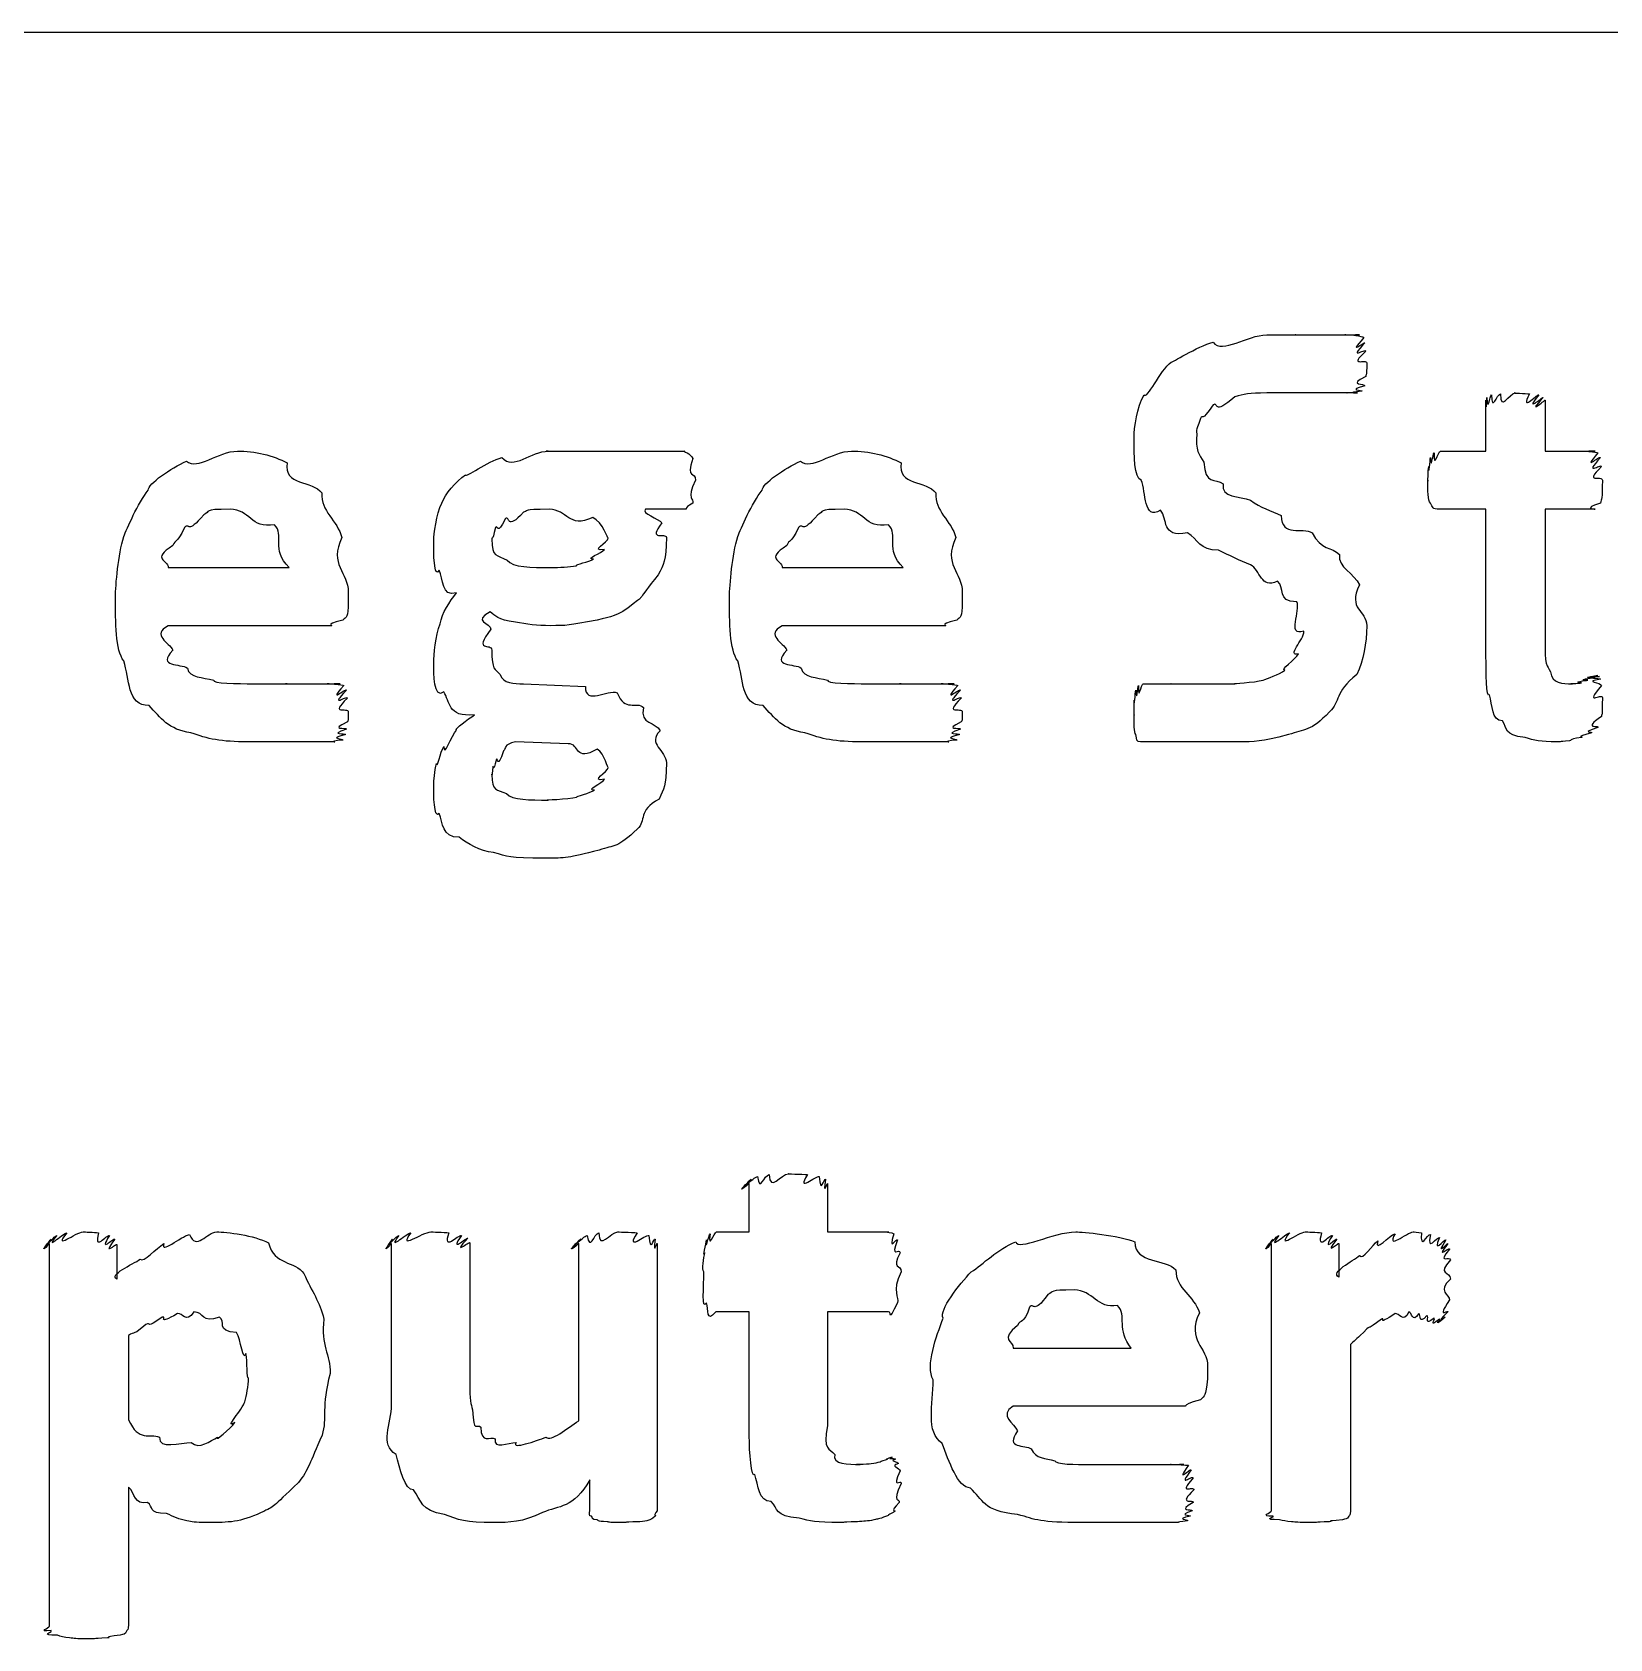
# Model space of a CAD drawing. Header units: millimetres. Extents: x 0 to 216, y 0 to 279.
# Drawn here: x 55.49 to 65.06, y 230.32 to 240.06 of the extents above; entities that cross this region are included whole.
import ezdxf

# ---------------------------------------------------------------- set-up
doc = ezdxf.new("R2010")
doc.units = ezdxf.units.MM
doc.layers.get('0').update_dxf_attribs({"linetype": 'CONTINUOUS'})

msp = doc.modelspace()

# ---------------------------------------------------------------- linework, layer by layer
at = {"color": 0}
for p, q in [((12.7, 240.065), (203.2, 240.065)), ((64.3103, 237.523), (64.3103, 237.832)), ((64.6688, 237.832), (64.6688, 237.523)), ((58.9097, 237.523), (59.4501, 237.523)), ((64.0348, 237.523), (64.3103, 237.523)), ((64.6688, 237.523), (64.9718, 237.523)), ((59.5161, 237.346), (59.5161, 237.346)), ((59.4554, 237.17), (59.213, 237.17)), ((64.3103, 237.17), (64.0292, 237.17)), ((64.3103, 236.277), (64.3103, 237.17)), ((64.9718, 237.17), (64.6688, 237.17)), ((64.6688, 237.17), (64.6688, 236.398)), ((58.9869, 236.994), (58.9869, 236.994)), ((56.3192, 236.817), (57.0523, 236.817)), ((60.0424, 236.817), (60.7755, 236.817)), ((57.4104, 236.668), (57.4104, 236.608)), ((61.1339, 236.668), (61.1339, 236.608)), ((57.3056, 236.464), (56.3192, 236.464)), ((61.0291, 236.464), (60.0424, 236.464)), ((63.5868, 236.464), (63.5868, 236.464)), ((58.4743, 236.112), (58.849, 236.095)), ((65.0159, 236.029), (65.0159, 236.029)), ((58.7446, 235.748), (58.4246, 235.759)), ((58.9869, 235.604), (58.9869, 235.604)), ((59.8428, 232.786), (59.8428, 233.079)), ((60.3169, 233.079), (60.3169, 232.786)), ((59.6441, 232.786), (59.8428, 232.786)), ((60.3169, 232.786), (60.6859, 232.786)), ((55.5985, 230.394), (55.5985, 232.715)), ((56.0063, 232.709), (56.0063, 232.5)), ((57.6735, 231.739), (57.6735, 232.715)), ((58.1477, 232.72), (58.1477, 231.883)), ((58.8091, 231.64), (58.8091, 232.715)), ((59.2832, 232.715), (59.2832, 231.094)), ((63.0093, 231.094), (63.0093, 232.715)), ((63.4175, 232.715), (63.4175, 232.511)), ((64.0955, 232.5), (64.0955, 232.5)), ((59.8428, 232.301), (59.6388, 232.301)), ((59.8428, 231.546), (59.8428, 232.301)), ((60.6859, 232.301), (60.3169, 232.301)), ((60.3169, 232.301), (60.3169, 231.612)), ((56.0779, 232.158), (56.0779, 231.646)), ((63.4891, 232.103), (63.4891, 231.094)), ((61.4426, 232.081), (62.1591, 232.081)), ((57.3017, 231.927), (57.3017, 231.927)), ((62.6223, 231.971), (62.6223, 231.894)), ((56.8053, 231.899), (56.8053, 231.899)), ((62.4734, 231.728), (61.4426, 231.728)), ((56.0779, 231.238), (56.0779, 230.405)), ((58.8754, 231.094), (58.8754, 231.282)), ((60.7632, 231.26), (60.7632, 231.26))]:
    msp.add_line(p, q, dxfattribs=at)
for points in [[(62.4018, 238.063), (62.399, 238.055), (62.5588, 238.158), (62.6551, 238.184)], [(62.6551, 238.184), (62.7119, 238.11), (62.8618, 238.228), (62.9804, 238.228)], [(62.9804, 238.228), (63.0054, 238.228), (63.0975, 238.228), (63.1567, 238.228)], [(63.1567, 238.228), (63.1239, 238.228), (63.27, 238.228), (63.3222, 238.228)], [(63.3222, 238.228), (63.3444, 238.228), (63.4189, 238.228), (63.4601, 238.228)], [(63.4601, 238.228), (63.4284, 238.228), (63.5317, 238.228), (63.5427, 238.228)], [(63.5427, 238.228), (63.4545, 238.228), (63.5663, 238.223), (63.5702, 238.212)], [(63.5702, 238.212), (63.4615, 238.092), (63.5758, 238.192), (63.5758, 238.179)], [(63.5758, 238.179), (63.4654, 238.066), (63.5811, 238.151), (63.5811, 238.129)], [(62.2363, 237.865), (62.2558, 237.832), (62.3316, 238.011), (62.4018, 238.063)], [(63.5811, 238.129), (63.4683, 238.026), (63.5868, 238.087), (63.5868, 238.058)], [(63.5868, 238.058), (63.5868, 237.967), (63.584, 238), (63.5811, 237.975)], [(63.5811, 237.975), (63.4654, 237.92), (63.5787, 237.933), (63.5758, 237.92)], [(62.1757, 237.6), (62.1757, 237.673), (62.1951, 237.787), (62.2363, 237.865)], [(62.7874, 237.853), (62.6498, 237.732), (62.6911, 237.826), (62.6551, 237.804)], [(62.9804, 237.876), (62.8731, 237.876), (62.8428, 237.867), (62.7874, 237.853)], [(63.1899, 237.876), (63.0245, 237.876), (63.0576, 237.876), (62.9804, 237.876)], [(63.3497, 237.876), (63.2672, 237.876), (63.252, 237.876), (63.1899, 237.876)], [(63.4601, 237.876), (63.3554, 237.876), (63.3938, 237.876), (63.3497, 237.876)], [(63.5317, 237.876), (63.4175, 237.876), (63.4929, 237.876), (63.4601, 237.876)], [(63.5593, 237.887), (63.4436, 237.876), (63.5427, 237.876), (63.5317, 237.876)], [(63.5758, 237.92), (63.4573, 237.889), (63.5663, 237.894), (63.5593, 237.887)], [(64.316, 237.848), (64.3213, 237.746), (64.3322, 237.86), (64.3435, 237.865)], [(64.3435, 237.865), (64.346, 237.754), (64.3763, 237.87), (64.3985, 237.87)], [(64.3985, 237.87), (64.3943, 237.757), (64.4536, 237.876), (64.4867, 237.876)], [(64.4867, 237.876), (64.4645, 237.876), (64.5527, 237.873), (64.5749, 237.87)], [(64.5749, 237.87), (64.5114, 237.754), (64.619, 237.867), (64.6299, 237.865)], [(64.6299, 237.865), (64.5375, 237.746), (64.6536, 237.855), (64.6575, 237.848)], [(62.6551, 237.804), (62.5796, 237.688), (62.5962, 237.754), (62.5782, 237.721)], [(64.3103, 237.832), (64.3103, 237.732), (64.3117, 237.84), (64.316, 237.848)], [(64.6575, 237.848), (64.5488, 237.732), (64.6688, 237.834), (64.6688, 237.832)], [(62.5782, 237.721), (62.5464, 237.625), (62.556, 237.661), (62.556, 237.628)], [(62.2198, 237.346), (62.1757, 237.357), (62.1757, 237.501), (62.1757, 237.6)], [(62.556, 237.628), (62.5464, 237.526), (62.5697, 237.503), (62.6001, 237.456)], [(56.1979, 237.286), (56.1936, 237.324), (56.3369, 237.421), (56.4293, 237.462)], [(56.4293, 237.462), (56.4956, 237.404), (56.6237, 237.523), (56.738, 237.523)], [(56.738, 237.523), (56.8441, 237.523), (56.9556, 237.498), (57.041, 237.451)], [(58.1215, 237.38), (58.1187, 237.357), (58.2567, 237.462), (58.342, 237.484)], [(58.342, 237.484), (58.4094, 237.404), (58.5241, 237.523), (58.6232, 237.523)], [(58.6232, 237.523), (58.5639, 237.523), (58.728, 237.523), (58.7721, 237.523)], [(58.7721, 237.523), (58.7735, 237.523), (58.8656, 237.523), (58.9097, 237.523)], [(59.4501, 237.523), (59.4349, 237.523), (59.4886, 237.508), (59.4995, 237.479)], [(59.4995, 237.479), (59.4568, 237.346), (59.5161, 237.404), (59.5161, 237.346)], [(59.9211, 237.286), (59.9172, 237.324), (60.0604, 237.421), (60.1528, 237.462)], [(60.1528, 237.462), (60.2188, 237.404), (60.3472, 237.523), (60.4615, 237.523)], [(60.4615, 237.523), (60.5677, 237.523), (60.6792, 237.498), (60.7646, 237.451)], [(63.9632, 237.429), (63.9643, 237.364), (63.9699, 237.469), (63.9741, 237.484)], [(63.9741, 237.484), (63.9755, 237.393), (63.9879, 237.508), (63.996, 237.512)], [(63.996, 237.512), (63.9932, 237.404), (64.0196, 237.523), (64.0348, 237.523)], [(64.9718, 237.523), (64.8751, 237.523), (64.9841, 237.519), (64.9884, 237.512)], [(64.9884, 237.512), (64.8864, 237.393), (65.0007, 237.498), (65.005, 237.484)], [(65.005, 237.484), (64.8945, 237.364), (65.0102, 237.451), (65.0102, 237.429)], [(57.041, 237.451), (57.0135, 237.313), (57.1955, 237.346), (57.2505, 237.269)], [(57.9783, 237.208), (57.9974, 237.265), (58.0623, 237.335), (58.1215, 237.38)], [(60.7646, 237.451), (60.737, 237.313), (60.9191, 237.346), (60.9741, 237.269)], [(62.6001, 237.456), (62.6057, 237.313), (62.6678, 237.364), (62.7158, 237.324)], [(63.9576, 237.346), (63.9576, 237.32), (63.959, 237.407), (63.9632, 237.429)], [(65.0102, 237.429), (64.8974, 237.32), (65.0159, 237.38), (65.0159, 237.346)], [(56.049, 237.005), (56.0684, 237.051), (56.1344, 237.208), (56.1979, 237.286)], [(57.2505, 237.269), (57.241, 237.159), (57.3458, 237.101), (57.3719, 236.999)], [(59.5161, 237.346), (59.4568, 237.225), (59.5104, 237.237), (59.4995, 237.208)], [(59.7726, 237.005), (59.7916, 237.051), (59.8579, 237.208), (59.9211, 237.286)], [(60.9741, 237.269), (60.9646, 237.159), (61.069, 237.101), (61.0955, 236.999)], [(62.3355, 237.164), (62.2335, 237.1), (62.2487, 237.276), (62.2198, 237.346)], [(62.7158, 237.324), (62.7006, 237.236), (62.8177, 237.254), (62.8812, 237.225)], [(63.9741, 237.208), (63.9576, 237.225), (63.9576, 237.283), (63.9576, 237.346)], [(65.0159, 237.346), (65.0159, 237.225), (65.0117, 237.237), (65.005, 237.208)], [(56.6939, 237.17), (56.5203, 237.17), (56.581, 237.159), (56.534, 237.137)], [(56.9641, 237.076), (56.818, 237.051), (56.8152, 237.17), (56.6939, 237.17)], [(57.9286, 236.983), (57.9286, 237.012), (57.9452, 237.143), (57.9783, 237.208)], [(58.6285, 237.17), (58.4535, 237.17), (58.5184, 237.164), (58.4743, 237.153)], [(58.8931, 237.12), (58.7446, 237.051), (58.7417, 237.17), (58.6285, 237.17)], [(59.213, 237.17), (59.1855, 237.144), (59.2928, 237.116), (59.3122, 237.087)], [(59.4995, 237.208), (59.4349, 237.17), (59.4734, 237.17), (59.4554, 237.17)], [(60.4174, 237.17), (60.2439, 237.17), (60.3042, 237.159), (60.2576, 237.137)], [(60.6873, 237.076), (60.5413, 237.051), (60.5384, 237.17), (60.4174, 237.17)], [(62.8812, 237.225), (62.9433, 237.177), (63.0054, 237.164), (63.0686, 237.132)], [(64.0292, 237.17), (63.9822, 237.17), (63.9879, 237.182), (63.9741, 237.208)], [(65.005, 237.208), (64.8836, 237.17), (64.9855, 237.17), (64.9718, 237.17)], [(56.534, 237.137), (56.4293, 237.012), (56.4515, 237.093), (56.4183, 237.06)], [(57.0523, 236.817), (56.939, 236.927), (57.0258, 237.013), (56.9641, 237.076)], [(58.3639, 237.115), (58.3103, 237.001), (58.3173, 237.082), (58.3036, 237.06)], [(58.4743, 237.153), (58.3653, 237.034), (58.3928, 237.133), (58.3639, 237.115)], [(58.9869, 236.994), (58.9869, 236.989), (58.9552, 237.09), (58.8931, 237.12)], [(59.3122, 237.087), (59.2212, 236.971), (59.3397, 237.032), (59.3397, 236.999)], [(60.2576, 237.137), (60.1528, 237.012), (60.1747, 237.093), (60.1416, 237.06)], [(60.7755, 236.817), (60.6626, 236.927), (60.7494, 237.013), (60.6873, 237.076)], [(62.5009, 237.027), (62.3327, 236.996), (62.3866, 237.112), (62.3355, 237.164)], [(63.0686, 237.132), (63.0714, 236.996), (63.197, 237.067), (63.2562, 237.027)], [(55.9992, 236.635), (55.9992, 236.714), (56.0158, 236.895), (56.049, 237.005)], [(56.4183, 237.06), (56.3658, 236.95), (56.3644, 236.994), (56.3467, 236.95)], [(57.3719, 236.999), (57.2918, 236.835), (57.4104, 236.786), (57.4104, 236.668)], [(57.9617, 236.801), (57.9286, 236.74), (57.9286, 236.912), (57.9286, 236.983)], [(58.3036, 237.06), (58.2814, 236.957), (58.2814, 237.013), (58.2814, 236.988)], [(58.2814, 236.988), (58.2814, 236.879), (58.3117, 236.895), (58.3752, 236.861)], [(58.965, 236.927), (58.8684, 236.912), (58.9869, 236.971), (58.9869, 236.994)], [(59.3397, 236.999), (59.3397, 236.853), (59.3231, 236.839), (59.2899, 236.773)], [(59.7228, 236.635), (59.7228, 236.714), (59.7394, 236.895), (59.7726, 237.005)], [(60.1416, 237.06), (60.0893, 236.95), (60.0879, 236.994), (60.0699, 236.95)], [(61.0955, 236.999), (61.0154, 236.835), (61.1339, 236.786), (61.1339, 236.668)], [(62.6883, 236.922), (62.5725, 236.919), (62.563, 236.989), (62.5009, 237.027)], [(63.2562, 237.027), (63.3113, 236.919), (63.3734, 236.945), (63.4213, 236.895)], [(56.3467, 236.95), (56.2116, 236.864), (56.3192, 236.864), (56.3192, 236.817)], [(58.8987, 236.867), (58.8395, 236.868), (58.9499, 236.905), (58.965, 236.927)], [(60.0699, 236.95), (59.9352, 236.864), (60.0424, 236.864), (60.0424, 236.817)], [(62.8812, 236.834), (62.8177, 236.857), (62.7546, 236.892), (62.6883, 236.922)], [(63.4213, 236.895), (63.4104, 236.817), (63.5123, 236.781), (63.5427, 236.712)], [(58.0665, 236.663), (57.9755, 236.637), (57.9864, 236.748), (57.9617, 236.801)], [(58.3752, 236.861), (58.4055, 236.817), (58.5241, 236.817), (58.6341, 236.817)], [(58.6341, 236.817), (58.6962, 236.817), (58.7498, 236.82), (58.7939, 236.828)], [(58.7939, 236.828), (58.7844, 236.835), (58.8726, 236.852), (58.8987, 236.867)], [(63.0467, 236.735), (62.9433, 236.681), (62.9433, 236.804), (62.8812, 236.834)], [(59.2899, 236.773), (59.1552, 236.604), (59.2088, 236.649), (59.1467, 236.602)], [(63.1624, 236.608), (63.0382, 236.608), (63.0936, 236.697), (63.0467, 236.735)], [(63.5427, 236.712), (63.4683, 236.56), (63.5868, 236.56), (63.5868, 236.464)], [(56.049, 236.25), (55.9992, 236.313), (55.9992, 236.488), (55.9992, 236.635)], [(57.4104, 236.608), (57.4104, 236.509), (57.3994, 236.52), (57.3775, 236.498)], [(57.967, 236.475), (57.9797, 236.542), (58.0249, 236.608), (58.0665, 236.663)], [(59.1467, 236.602), (59.031, 236.511), (59.0091, 236.522), (58.9209, 236.498)], [(59.7726, 236.25), (59.7228, 236.313), (59.7228, 236.488), (59.7228, 236.635)], [(61.1339, 236.608), (61.1339, 236.509), (61.123, 236.52), (61.1008, 236.498)], [(63.2065, 236.431), (63.0975, 236.394), (63.1913, 236.56), (63.1624, 236.608)], [(57.3775, 236.498), (57.2477, 236.464), (57.3306, 236.464), (57.3056, 236.464)], [(58.2704, 236.547), (58.16, 236.489), (58.2757, 236.482), (58.2757, 236.442)], [(58.4246, 236.486), (58.3103, 236.498), (58.3061, 236.525), (58.2704, 236.547)], [(58.9209, 236.498), (58.7403, 236.464), (58.7403, 236.464), (58.6341, 236.464)], [(61.1008, 236.498), (60.9713, 236.464), (61.0538, 236.464), (61.0291, 236.464)], [(56.3192, 236.464), (56.2116, 236.409), (56.3273, 236.36), (56.3467, 236.316)], [(57.9286, 236.238), (57.9286, 236.284), (57.9409, 236.405), (57.967, 236.475)], [(58.2757, 236.442), (58.1628, 236.295), (58.2814, 236.363), (58.2814, 236.316)], [(58.6341, 236.464), (58.5597, 236.464), (58.4909, 236.472), (58.4246, 236.486)], [(60.0424, 236.464), (59.9352, 236.409), (60.0509, 236.36), (60.0699, 236.316)], [(63.1733, 236.294), (63.0975, 236.273), (63.2065, 236.379), (63.2065, 236.431)], [(63.5868, 236.464), (63.5868, 236.354), (63.5663, 236.255), (63.5261, 236.167)], [(64.6688, 236.398), (64.6659, 236.207), (64.6797, 236.23), (64.7016, 236.183)], [(56.3467, 236.316), (56.2487, 236.207), (56.3933, 236.238), (56.4349, 236.206)], [(58.2814, 236.316), (58.2814, 236.189), (58.2979, 236.207), (58.3311, 236.167)], [(60.0699, 236.316), (59.9722, 236.207), (60.1169, 236.238), (60.1581, 236.206)], [(63.0908, 236.194), (63.0576, 236.196), (63.1543, 236.256), (63.1733, 236.294)], [(56.2031, 235.979), (56.0684, 235.979), (56.0846, 236.142), (56.049, 236.25)], [(56.4349, 236.206), (56.4473, 236.145), (56.5284, 236.152), (56.5947, 236.134)], [(57.9893, 236.062), (57.9286, 236.015), (57.9286, 236.175), (57.9286, 236.238)], [(59.9267, 235.979), (59.7916, 235.979), (59.8082, 236.142), (59.7726, 236.25)], [(60.1581, 236.206), (60.1708, 236.145), (60.252, 236.152), (60.3179, 236.134)], [(64.3322, 236.045), (64.3103, 236.015), (64.3103, 236.189), (64.3103, 236.277)], [(56.5947, 236.134), (56.5796, 236.112), (56.7408, 236.112), (56.8371, 236.112)], [(56.8371, 236.112), (56.8702, 236.112), (56.9817, 236.112), (57.041, 236.112)], [(57.041, 236.112), (56.9874, 236.112), (57.1486, 236.112), (57.1899, 236.112)], [(57.1899, 236.112), (57.1899, 236.112), (57.2685, 236.112), (57.2946, 236.112)], [(57.2946, 236.112), (57.2453, 236.112), (57.3458, 236.112), (57.361, 236.112)], [(57.361, 236.112), (57.2699, 236.112), (57.3786, 236.107), (57.3828, 236.101)], [(57.3828, 236.101), (57.2809, 235.982), (57.3952, 236.087), (57.3994, 236.073)], [(58.3311, 236.167), (58.3501, 236.112), (58.4151, 236.112), (58.4743, 236.112)], [(60.3179, 236.134), (60.3031, 236.112), (60.4643, 236.112), (60.5607, 236.112)], [(60.5607, 236.112), (60.5938, 236.112), (60.7053, 236.112), (60.7646, 236.112)], [(60.7646, 236.112), (60.7109, 236.112), (60.8722, 236.112), (60.9134, 236.112)], [(60.9134, 236.112), (60.9134, 236.112), (60.9921, 236.112), (61.0182, 236.112)], [(61.0182, 236.112), (60.9685, 236.112), (61.069, 236.112), (61.0842, 236.112)], [(61.0842, 236.112), (60.9935, 236.112), (61.1022, 236.107), (61.1064, 236.101)], [(61.1064, 236.101), (61.0044, 235.982), (61.1188, 236.087), (61.123, 236.073)], [(62.1866, 236.073), (62.1894, 235.982), (62.1993, 236.097), (62.2032, 236.101)], [(62.2032, 236.101), (62.2004, 235.993), (62.2198, 236.112), (62.2307, 236.112)], [(62.2307, 236.112), (62.2268, 236.112), (62.2653, 236.112), (62.2914, 236.112)], [(62.2914, 236.112), (62.2819, 236.112), (62.3577, 236.112), (62.4018, 236.112)], [(62.4018, 236.112), (62.3743, 236.112), (62.5038, 236.112), (62.5669, 236.112)], [(62.5669, 236.112), (62.6166, 236.112), (62.702, 236.112), (62.7874, 236.112)], [(62.7874, 236.112), (62.7627, 236.112), (62.9059, 236.119), (62.9585, 236.134)], [(62.9585, 236.134), (62.9832, 236.141), (63.0534, 236.168), (63.0908, 236.194)], [(63.5261, 236.167), (63.3885, 236.059), (63.4298, 236.003), (63.3607, 235.941)], [(64.7016, 236.183), (64.7139, 236.112), (64.7707, 236.112), (64.8339, 236.112)], [(64.8339, 236.112), (64.7982, 236.112), (64.8741, 236.113), (64.8892, 236.117)], [(64.8892, 236.117), (64.8286, 236.123), (64.9168, 236.13), (64.9277, 236.134)], [(64.9277, 236.134), (64.8533, 236.134), (64.9524, 236.146), (64.9609, 236.15)], [(64.9609, 236.15), (64.8727, 236.145), (64.9799, 236.161), (64.9884, 236.161)], [(64.9884, 236.161), (64.8836, 236.145), (64.9951, 236.159), (64.9993, 236.156)], [(64.9993, 236.156), (64.8903, 236.141), (65.005, 236.15), (65.005, 236.139)], [(65.005, 236.139), (64.8945, 236.123), (65.0102, 236.119), (65.0102, 236.101)], [(65.0102, 236.101), (64.8974, 235.968), (65.0159, 236.058), (65.0159, 236.029)], [(57.3994, 236.073), (57.2893, 235.957), (57.4051, 236.045), (57.4051, 236.024)], [(57.4051, 236.024), (57.2918, 235.913), (57.4104, 235.974), (57.4104, 235.941)], [(58.1766, 235.924), (58.0087, 235.905), (58.0291, 236.007), (57.9893, 236.062)], [(58.849, 236.095), (58.8465, 235.979), (58.9827, 236.079), (59.0419, 236.057)], [(59.0419, 236.057), (59.086, 235.938), (59.1577, 236.008), (59.2018, 235.968)], [(61.123, 236.073), (61.0126, 235.957), (61.1283, 236.045), (61.1283, 236.024)], [(61.1283, 236.024), (61.0154, 235.913), (61.1339, 235.974), (61.1339, 235.941)], [(62.1757, 236.013), (62.1785, 235.953), (62.1827, 236.058), (62.1866, 236.073)], [(62.1757, 235.924), (62.1757, 235.905), (62.1757, 235.99), (62.1757, 236.013)], [(64.4095, 235.886), (64.3435, 235.887), (64.3502, 235.982), (64.3322, 236.045)], [(65.0159, 236.029), (65.0159, 235.891), (65.0131, 235.942), (65.0102, 235.913)], [(56.4568, 235.814), (56.3217, 235.832), (56.2723, 235.905), (56.2031, 235.979)], [(57.4104, 235.941), (57.4104, 235.858), (57.4075, 235.898), (57.4051, 235.88)], [(58.0665, 235.831), (58.0528, 235.839), (58.1353, 235.894), (58.1766, 235.924)], [(59.2018, 235.968), (59.1742, 235.861), (59.279, 235.883), (59.3012, 235.825)], [(60.1804, 235.814), (60.0452, 235.832), (59.9955, 235.905), (59.9267, 235.979)], [(61.1339, 235.941), (61.1339, 235.858), (61.1311, 235.898), (61.1283, 235.88)], [(62.1866, 235.803), (62.1757, 235.817), (62.1757, 235.872), (62.1757, 235.924)], [(63.3607, 235.941), (63.2478, 235.821), (63.2079, 235.836), (63.1126, 235.803)], [(65.0102, 235.913), (64.8903, 235.832), (64.9993, 235.861), (64.9884, 235.847)], [(56.8043, 235.759), (56.6388, 235.759), (56.5559, 235.777), (56.4568, 235.814)], [(57.3994, 235.836), (57.2851, 235.799), (57.3966, 235.814), (57.3938, 235.803)], [(57.4051, 235.88), (57.2893, 235.825), (57.4022, 235.85), (57.3994, 235.836)], [(57.9893, 235.731), (57.9907, 235.657), (58.0362, 235.797), (58.0665, 235.831)], [(59.3012, 235.825), (59.2212, 235.748), (59.3397, 235.707), (59.3397, 235.632)], [(60.5275, 235.759), (60.362, 235.759), (60.2795, 235.777), (60.1804, 235.814)], [(61.123, 235.836), (61.0087, 235.799), (61.1202, 235.814), (61.1173, 235.803)], [(61.1283, 235.88), (61.0126, 235.825), (61.1258, 235.85), (61.123, 235.836)], [(64.5474, 235.786), (64.4123, 235.799), (64.4454, 235.841), (64.4095, 235.886)], [(64.9496, 235.814), (64.8353, 235.784), (64.9111, 235.793), (64.8892, 235.786)], [(64.9884, 235.847), (64.8727, 235.806), (64.9676, 235.825), (64.9496, 235.814)], [(57.0191, 235.759), (56.8484, 235.759), (56.8812, 235.759), (56.8043, 235.759)], [(57.1955, 235.759), (57.0978, 235.759), (57.0851, 235.759), (57.0191, 235.759)], [(57.3222, 235.759), (57.2012, 235.759), (57.2463, 235.759), (57.1955, 235.759)], [(57.3775, 235.77), (57.2671, 235.759), (57.3553, 235.759), (57.3222, 235.759)], [(57.3938, 235.803), (57.2781, 235.777), (57.3842, 235.781), (57.3775, 235.77)], [(57.9452, 235.627), (57.9508, 235.591), (57.9699, 235.698), (57.9893, 235.731)], [(58.4246, 235.759), (58.3477, 235.741), (58.371, 235.723), (58.353, 235.704)], [(58.9209, 235.715), (58.7802, 235.635), (58.8176, 235.748), (58.7446, 235.748)], [(58.9869, 235.604), (58.9869, 235.587), (58.965, 235.69), (58.9209, 235.715)], [(60.7427, 235.759), (60.5716, 235.759), (60.6048, 235.759), (60.5275, 235.759)], [(60.9191, 235.759), (60.821, 235.759), (60.8087, 235.759), (60.7427, 235.759)], [(61.0457, 235.759), (60.9244, 235.759), (60.9699, 235.759), (60.9191, 235.759)], [(61.1008, 235.77), (60.9907, 235.759), (61.0789, 235.759), (61.0457, 235.759)], [(61.1173, 235.803), (61.0016, 235.777), (61.1078, 235.781), (61.1008, 235.77)], [(62.2141, 235.759), (62.1894, 235.759), (62.1937, 235.773), (62.1866, 235.803)], [(62.2861, 235.759), (62.2155, 235.759), (62.2282, 235.759), (62.2141, 235.759)], [(62.4184, 235.759), (62.2861, 235.759), (62.3217, 235.759), (62.2861, 235.759)], [(62.5948, 235.759), (62.5066, 235.759), (62.4692, 235.759), (62.4184, 235.759)], [(62.804, 235.759), (62.6389, 235.759), (62.6607, 235.759), (62.5948, 235.759)], [(63.1126, 235.803), (62.9391, 235.759), (62.9144, 235.759), (62.804, 235.759)], [(64.7404, 235.759), (64.6409, 235.759), (64.6024, 235.767), (64.5474, 235.786)], [(64.8173, 235.765), (64.7404, 235.759), (64.7651, 235.759), (64.7404, 235.759)], [(64.8892, 235.786), (64.7912, 235.77), (64.8423, 235.771), (64.8173, 235.765)], [(57.9286, 235.505), (57.9286, 235.514), (57.9342, 235.587), (57.9452, 235.627)], [(58.287, 235.61), (58.2814, 235.525), (58.2814, 235.575), (58.2814, 235.56)], [(58.3089, 235.654), (58.2884, 235.558), (58.2895, 235.625), (58.287, 235.61)], [(58.353, 235.704), (58.3103, 235.587), (58.3198, 235.669), (58.3089, 235.654)], [(59.3397, 235.632), (59.3397, 235.481), (59.3245, 235.482), (59.2956, 235.412)], [(58.2814, 235.56), (58.2814, 235.458), (58.3103, 235.471), (58.3696, 235.445)], [(58.9044, 235.467), (58.8437, 235.465), (58.9538, 235.508), (58.965, 235.533)], [(58.965, 235.533), (58.8684, 235.514), (58.9869, 235.58), (58.9869, 235.604)], [(57.9617, 235.324), (57.9286, 235.289), (57.9286, 235.439), (57.9286, 235.505)], [(58.3696, 235.445), (58.4027, 235.406), (58.5156, 235.406), (58.6232, 235.406)], [(58.6232, 235.406), (58.5791, 235.406), (58.7498, 235.412), (58.7939, 235.423)], [(58.7939, 235.423), (58.7887, 235.428), (58.8779, 235.449), (58.9044, 235.467)], [(58.0831, 235.18), (57.9755, 235.179), (57.9864, 235.268), (57.9617, 235.324)], [(59.2956, 235.412), (59.1633, 235.34), (59.2212, 235.282), (59.1633, 235.23)], [(59.1633, 235.23), (59.0448, 235.117), (59.0268, 235.133), (58.9319, 235.103)], [(58.2923, 235.087), (58.2041, 235.097), (58.1381, 235.14), (58.0831, 235.18)], [(58.6066, 235.053), (58.3766, 235.053), (58.3805, 235.064), (58.2923, 235.087)], [(58.9319, 235.103), (58.7403, 235.053), (58.7304, 235.053), (58.6066, 235.053)], [(59.8428, 233.079), (59.7352, 232.992), (59.8456, 233.098), (59.8537, 233.106)], [(59.8537, 233.106), (59.7503, 233.007), (59.8731, 233.119), (59.8921, 233.123)], [(59.8921, 233.123), (59.9048, 233.018), (59.9338, 233.134), (59.9641, 233.134)], [(59.9641, 233.134), (59.9666, 233.021), (60.0357, 233.139), (60.0798, 233.139)], [(60.0798, 233.139), (60.059, 233.139), (60.1652, 233.136), (60.1955, 233.134)], [(60.1955, 233.134), (60.1211, 233.018), (60.252, 233.13), (60.2671, 233.123)], [(60.2671, 233.123), (60.2728, 233.007), (60.2975, 233.113), (60.3056, 233.106)], [(60.3056, 233.106), (60.2865, 232.992), (60.3169, 233.09), (60.3169, 233.079)], [(55.7029, 232.781), (55.6147, 232.668), (55.7611, 232.786), (55.8024, 232.786)], [(55.8024, 232.786), (55.8091, 232.786), (55.8698, 232.784), (55.8959, 232.781)], [(56.4473, 232.77), (56.4885, 232.668), (56.5535, 232.786), (56.6127, 232.786)], [(56.6127, 232.786), (56.673, 232.786), (56.8413, 232.765), (56.9267, 232.72)], [(57.7896, 232.781), (57.7067, 232.668), (57.8626, 232.786), (57.9106, 232.786)], [(57.9106, 232.786), (57.9162, 232.786), (57.9907, 232.784), (58.021, 232.781)], [(58.9305, 232.781), (58.9333, 232.668), (58.9979, 232.786), (59.0462, 232.786)], [(59.0462, 232.786), (59.0296, 232.786), (59.1316, 232.784), (59.1619, 232.781)], [(59.6057, 232.775), (59.5891, 232.668), (59.629, 232.786), (59.6441, 232.786)], [(60.6859, 232.786), (60.6654, 232.786), (60.7109, 232.782), (60.7191, 232.775)], [(61.4592, 232.726), (61.4701, 232.668), (61.6864, 232.786), (61.8229, 232.786)], [(61.8229, 232.786), (61.8628, 232.786), (62.0818, 232.766), (62.1813, 232.726)], [(63.1197, 232.781), (63.0287, 232.668), (63.1762, 232.786), (63.2135, 232.786)], [(63.2135, 232.786), (63.2245, 232.786), (63.2866, 232.784), (63.3127, 232.781)], [(63.7589, 232.775), (63.7011, 232.668), (63.832, 232.786), (63.8694, 232.786)], [(63.8694, 232.786), (63.8708, 232.786), (63.8997, 232.784), (63.9191, 232.781)], [(55.5985, 232.715), (55.5184, 232.632), (55.601, 232.734), (55.6094, 232.742)], [(55.6094, 232.742), (55.5336, 232.65), (55.6274, 232.76), (55.6426, 232.765)], [(55.6426, 232.765), (55.5625, 232.661), (55.6768, 232.777), (55.7029, 232.781)], [(55.8959, 232.781), (55.8641, 232.661), (55.947, 232.771), (55.9622, 232.765)], [(55.9622, 232.765), (55.8934, 232.65), (55.9869, 232.753), (55.9954, 232.742)], [(55.9954, 232.742), (55.9082, 232.628), (56.0063, 232.72), (56.0063, 232.709)], [(56.1495, 232.621), (56.1689, 232.595), (56.2448, 232.689), (56.2928, 232.715)], [(56.2928, 232.715), (56.2681, 232.646), (56.3947, 232.759), (56.4473, 232.77)], [(56.9267, 232.72), (56.9627, 232.58), (57.0865, 232.613), (57.1419, 232.533)], [(57.6735, 232.715), (57.5966, 232.632), (57.6749, 232.734), (57.6792, 232.742)], [(57.6792, 232.742), (57.6076, 232.65), (57.6986, 232.76), (57.7176, 232.765)], [(57.7176, 232.765), (57.6432, 232.661), (57.7592, 232.777), (57.7896, 232.781)], [(58.021, 232.781), (57.9783, 232.661), (58.0789, 232.771), (58.0983, 232.765)], [(58.0983, 232.765), (58.0154, 232.65), (58.1283, 232.755), (58.1367, 232.748)], [(58.1367, 232.748), (58.0291, 232.635), (58.1477, 232.731), (58.1477, 232.72)], [(58.8091, 232.715), (58.7058, 232.632), (58.8119, 232.734), (58.82, 232.742)], [(58.82, 232.742), (58.7209, 232.65), (58.8395, 232.76), (58.8589, 232.765)], [(58.8589, 232.765), (58.8754, 232.661), (58.9001, 232.777), (58.9305, 232.781)], [(59.1619, 232.781), (59.0875, 232.661), (59.2145, 232.771), (59.2335, 232.765)], [(59.2335, 232.765), (59.242, 232.65), (59.2638, 232.753), (59.2723, 232.742)], [(59.2723, 232.742), (59.2571, 232.632), (59.2832, 232.726), (59.2832, 232.715)], [(59.5725, 232.66), (59.5588, 232.617), (59.5796, 232.718), (59.5835, 232.737)], [(59.5835, 232.737), (59.5697, 232.654), (59.5976, 232.767), (59.6057, 232.775)], [(60.7191, 232.775), (60.6834, 232.654), (60.737, 232.755), (60.7413, 232.737)], [(60.7413, 232.737), (60.6944, 232.617), (60.7536, 232.693), (60.7579, 232.66)], [(61.189, 232.544), (61.2567, 232.588), (61.3516, 232.684), (61.4592, 232.726)], [(62.1813, 232.726), (62.1827, 232.588), (62.3658, 232.628), (62.4293, 232.555)], [(63.0093, 232.715), (62.9296, 232.632), (63.0121, 232.734), (63.0206, 232.742)], [(63.0206, 232.742), (62.9447, 232.65), (63.0382, 232.76), (63.0534, 232.765)], [(63.0534, 232.765), (62.9779, 232.661), (63.0936, 232.777), (63.1197, 232.781)], [(63.3127, 232.781), (63.2795, 232.661), (63.3635, 232.771), (63.3786, 232.765)], [(63.3786, 232.765), (63.3084, 232.65), (63.4023, 232.753), (63.4062, 232.742)], [(63.4062, 232.742), (63.3194, 232.632), (63.4175, 232.726), (63.4175, 232.715)], [(63.5441, 232.643), (63.5621, 232.61), (63.6214, 232.709), (63.6545, 232.731)], [(63.6545, 232.731), (63.6323, 232.654), (63.7261, 232.767), (63.7589, 232.775)], [(63.9191, 232.781), (63.9078, 232.665), (63.9547, 232.777), (63.9741, 232.77)], [(63.9741, 232.77), (63.948, 232.654), (64.014, 232.76), (64.0292, 232.753)], [(64.0292, 232.753), (63.9808, 232.643), (64.0595, 232.744), (64.0676, 232.737)], [(64.0676, 232.737), (63.996, 232.628), (64.0789, 232.722), (64.0789, 232.715)], [(64.0789, 232.715), (63.9988, 232.613), (64.0856, 232.695), (64.0898, 232.682)], [(56.0063, 232.5), (55.9566, 232.525), (56.1012, 232.588), (56.1495, 232.621)], [(59.5672, 232.544), (59.5521, 232.555), (59.5683, 232.629), (59.5725, 232.66)], [(60.7579, 232.66), (60.7025, 232.555), (60.7632, 232.591), (60.7632, 232.544)], [(63.4175, 232.511), (63.3635, 232.54), (63.5028, 232.61), (63.5441, 232.643)], [(64.0898, 232.682), (64.0073, 232.584), (64.0955, 232.645), (64.0955, 232.616)], [(64.0955, 232.616), (64.0073, 232.525), (64.0955, 232.547), (64.0955, 232.5)], [(57.1419, 232.533), (57.1913, 232.423), (57.2368, 232.363), (57.2629, 232.257)], [(59.5835, 232.356), (59.5521, 232.301), (59.5672, 232.456), (59.5672, 232.544)], [(60.7632, 232.544), (60.7025, 232.418), (60.755, 232.392), (60.7413, 232.356)], [(61.0182, 232.263), (60.9921, 232.312), (61.1145, 232.467), (61.189, 232.544)], [(62.4293, 232.555), (62.4293, 232.441), (62.5422, 232.395), (62.5725, 232.296)], [(64.0955, 232.5), (64.0073, 232.426), (64.0927, 232.406), (64.0898, 232.373)], [(61.6521, 232.406), (61.5654, 232.279), (61.5707, 232.362), (61.5417, 232.329)], [(61.812, 232.434), (61.6536, 232.434), (61.6962, 232.424), (61.6521, 232.406)], [(62.0765, 232.34), (61.951, 232.315), (61.9291, 232.434), (61.812, 232.434)], [(56.4748, 232.301), (56.4226, 232.227), (56.4085, 232.297), (56.3757, 232.29)], [(56.6289, 232.268), (56.5189, 232.227), (56.5369, 232.301), (56.4748, 232.301)], [(59.6388, 232.301), (59.5782, 232.227), (59.5976, 232.319), (59.5835, 232.356)], [(60.7413, 232.356), (60.6764, 232.227), (60.7109, 232.301), (60.6859, 232.301)], [(61.5417, 232.329), (61.5061, 232.216), (61.4881, 232.263), (61.4701, 232.219)], [(62.1591, 232.081), (62.0681, 232.191), (62.1344, 232.277), (62.0765, 232.34)], [(62.5725, 232.296), (62.4914, 232.125), (62.6223, 232.088), (62.6223, 231.971)], [(63.8418, 232.301), (63.8087, 232.227), (63.784, 232.297), (63.7589, 232.29)], [(63.9025, 232.29), (63.8598, 232.227), (63.8637, 232.301), (63.8418, 232.301)], [(64.0789, 232.301), (63.9921, 232.213), (64.069, 232.275), (64.0623, 232.268)], [(64.0898, 232.373), (64.0031, 232.246), (64.0856, 232.319), (64.0789, 232.301)], [(56.1827, 232.224), (56.1111, 232.158), (56.1139, 232.183), (56.0779, 232.158)], [(56.2818, 232.268), (56.1799, 232.194), (56.2183, 232.242), (56.1827, 232.224)], [(56.3757, 232.29), (56.2434, 232.216), (56.315, 232.279), (56.2818, 232.268)], [(56.7337, 232.175), (56.6028, 232.183), (56.673, 232.246), (56.6289, 232.268)], [(57.2629, 232.257), (57.2424, 232.095), (57.3017, 232.044), (57.3017, 231.927)], [(60.9575, 231.888), (60.9106, 231.974), (60.9769, 232.152), (61.0182, 232.263)], [(61.4701, 232.219), (61.3558, 232.128), (61.4454, 232.128), (61.4426, 232.081)], [(63.6764, 232.257), (63.5801, 232.183), (63.6171, 232.222), (63.5882, 232.197)], [(63.7589, 232.29), (63.6393, 232.213), (63.7053, 232.271), (63.6764, 232.257)], [(63.9519, 232.279), (63.8969, 232.216), (63.9202, 232.286), (63.9025, 232.29)], [(63.996, 232.263), (63.93, 232.209), (63.9699, 232.275), (63.9519, 232.279)], [(64.0292, 232.257), (63.9547, 232.198), (64.0098, 232.259), (63.996, 232.263)], [(64.0623, 232.268), (63.977, 232.198), (64.0429, 232.257), (64.0292, 232.257)], [(56.7891, 232.048), (56.7725, 231.988), (56.7588, 232.137), (56.7337, 232.175)], [(63.5882, 232.197), (63.5222, 232.132), (63.5247, 232.139), (63.4891, 232.103)], [(56.8053, 231.899), (56.7944, 231.894), (56.8, 232), (56.7891, 232.048)], [(57.3017, 231.927), (57.2424, 231.72), (57.2851, 231.662), (57.252, 231.552)], [(56.7835, 231.756), (56.7944, 231.794), (56.8053, 231.851), (56.8053, 231.899)], [(58.1477, 231.883), (58.1477, 231.753), (58.1533, 231.746), (58.1642, 231.706)], [(61.0126, 231.502), (60.9106, 231.57), (60.9575, 231.74), (60.9575, 231.888)], [(62.6223, 231.894), (62.6085, 231.783), (62.6071, 231.796), (62.5782, 231.767)], [(56.7228, 231.629), (56.6512, 231.585), (56.7725, 231.712), (56.7835, 231.756)], [(57.7014, 231.436), (57.5966, 231.497), (57.6735, 231.618), (57.6735, 231.739)], [(61.4426, 231.728), (61.3516, 231.673), (61.4507, 231.623), (61.4701, 231.579)], [(62.5782, 231.767), (62.436, 231.728), (62.5175, 231.728), (62.4734, 231.728)], [(56.0779, 231.646), (56.14, 231.51), (56.206, 231.565), (56.2652, 231.541)], [(56.618, 231.541), (56.5961, 231.508), (56.6967, 231.592), (56.7228, 231.629)], [(58.1642, 231.706), (58.1699, 231.555), (58.1918, 231.63), (58.214, 231.601)], [(58.6109, 231.541), (58.6355, 231.508), (58.7389, 231.596), (58.8091, 231.64)], [(56.2652, 231.541), (56.261, 231.463), (56.3922, 231.508), (56.4582, 231.508)], [(56.4582, 231.508), (56.5079, 231.463), (56.5739, 231.519), (56.618, 231.541)], [(57.252, 231.552), (57.1761, 231.382), (57.1708, 231.345), (57.1087, 231.265)], [(58.214, 231.601), (58.2164, 231.497), (58.269, 231.547), (58.3022, 231.53)], [(58.3022, 231.53), (58.287, 231.463), (58.3805, 231.508), (58.4288, 231.508)], [(58.4288, 231.508), (58.3971, 231.463), (58.5516, 231.519), (58.6109, 231.541)], [(59.8759, 231.315), (59.8537, 231.283), (59.8428, 231.458), (59.8428, 231.546)], [(60.3169, 231.612), (60.2865, 231.455), (60.3306, 231.476), (60.361, 231.436)], [(61.4701, 231.579), (61.389, 231.466), (61.5156, 231.498), (61.5527, 231.469)], [(57.8058, 231.221), (57.7536, 231.217), (57.7233, 231.355), (57.7014, 231.436)], [(60.361, 231.436), (60.3458, 231.375), (60.4407, 231.375), (60.5151, 231.375)], [(60.6806, 231.408), (60.6584, 231.404), (60.7, 231.419), (60.7081, 231.419)], [(60.7081, 231.419), (60.6721, 231.404), (60.7219, 231.415), (60.73, 231.408)], [(61.1837, 231.232), (61.1064, 231.235), (61.0528, 231.395), (61.0126, 231.502)], [(61.5527, 231.469), (61.5805, 231.408), (61.637, 231.415), (61.6962, 231.398)], [(60.5151, 231.375), (60.4449, 231.375), (60.5621, 231.377), (60.5815, 231.381)], [(60.5815, 231.381), (60.6033, 231.382), (60.6213, 231.388), (60.6365, 231.392)], [(60.6365, 231.392), (60.6365, 231.393), (60.6697, 231.404), (60.6806, 231.408)], [(60.73, 231.408), (60.6873, 231.393), (60.7427, 231.395), (60.7466, 231.381)], [(60.7466, 231.381), (60.6944, 231.367), (60.7536, 231.355), (60.7579, 231.337)], [(60.7579, 231.337), (60.7025, 231.213), (60.7632, 231.293), (60.7632, 231.26)], [(61.6962, 231.398), (61.6977, 231.375), (61.8243, 231.375), (61.9054, 231.375)], [(61.9054, 231.375), (61.9799, 231.375), (62.0628, 231.375), (62.1259, 231.375)], [(62.1259, 231.375), (62.1055, 231.375), (62.242, 231.375), (62.2861, 231.375)], [(62.2861, 231.375), (62.315, 231.375), (62.3715, 231.375), (62.4018, 231.375)], [(62.4018, 231.375), (62.3768, 231.375), (62.4597, 231.375), (62.4787, 231.375)], [(62.4787, 231.375), (62.4071, 231.375), (62.4981, 231.372), (62.5066, 231.37)], [(62.5066, 231.37), (62.4209, 231.25), (62.5189, 231.356), (62.5228, 231.342)], [(62.5228, 231.342), (62.4321, 231.224), (62.5341, 231.315), (62.5341, 231.293)], [(56.1936, 231.144), (56.1139, 231.129), (56.1178, 231.2), (56.0779, 231.238)], [(57.1087, 231.265), (56.9376, 231.106), (56.9736, 231.127), (56.8826, 231.083)], [(58.8754, 231.282), (58.776, 231.106), (58.6878, 231.127), (58.5886, 231.083)], [(59.975, 231.15), (59.8978, 231.151), (59.8978, 231.249), (59.8759, 231.315)], [(60.7632, 231.26), (60.7025, 231.133), (60.7589, 231.173), (60.7522, 231.144)], [(61.4701, 231.072), (61.2567, 231.092), (61.2606, 231.162), (61.1837, 231.232)], [(62.5341, 231.293), (62.436, 231.184), (62.5394, 231.25), (62.5394, 231.221)], [(56.3093, 231.078), (56.1908, 231.078), (56.2335, 231.118), (56.1936, 231.144)], [(57.9935, 231.072), (57.8499, 231.092), (57.8527, 231.158), (57.8058, 231.221)], [(60.1458, 231.05), (59.9888, 231.062), (60.022, 231.105), (59.975, 231.15)], [(60.7522, 231.144), (60.6873, 231.078), (60.7356, 231.1), (60.7247, 231.089)], [(62.5341, 231.144), (62.4321, 231.085), (62.5313, 231.108), (62.5285, 231.094)], [(62.5394, 231.221), (62.436, 231.124), (62.5369, 231.166), (62.5341, 231.144)], [(56.4307, 231.033), (56.3866, 231.041), (56.3492, 231.059), (56.3093, 231.078)], [(56.563, 231.023), (56.4667, 231.023), (56.4706, 231.025), (56.4307, 231.033)], [(56.8826, 231.083), (56.7531, 231.023), (56.6843, 231.023), (56.563, 231.023)], [(58.2909, 231.023), (58.1258, 231.023), (58.0732, 231.039), (57.9935, 231.072)], [(58.5886, 231.083), (58.4634, 231.023), (58.3928, 231.023), (58.2909, 231.023)], [(58.8864, 231.061), (58.867, 231.059), (58.8754, 231.083), (58.8754, 231.094)], [(58.9195, 231.039), (58.8821, 231.041), (58.8931, 231.053), (58.8864, 231.061)], [(58.9802, 231.028), (58.9111, 231.03), (58.9333, 231.035), (58.9195, 231.039)], [(59.0793, 231.023), (58.9636, 231.023), (59.0049, 231.024), (58.9802, 231.028)], [(59.1785, 231.028), (59.0434, 231.023), (59.1192, 231.023), (59.0793, 231.023)], [(59.2391, 231.039), (59.213, 231.03), (59.2032, 231.031), (59.1785, 231.028)], [(59.2723, 231.061), (59.2459, 231.041), (59.2571, 231.046), (59.2391, 231.039)], [(59.2832, 231.094), (59.2571, 231.059), (59.279, 231.072), (59.2723, 231.061)], [(60.3938, 231.023), (60.2425, 231.023), (60.2149, 231.031), (60.1458, 231.05)], [(60.4986, 231.028), (60.3747, 231.023), (60.4298, 231.023), (60.3938, 231.023)], [(60.5977, 231.039), (60.5621, 231.03), (60.5345, 231.031), (60.4986, 231.028)], [(60.675, 231.061), (60.6213, 231.041), (60.6266, 231.046), (60.5977, 231.039)], [(60.7247, 231.089), (60.6654, 231.059), (60.6972, 231.072), (60.675, 231.061)], [(61.8613, 231.023), (61.6024, 231.023), (61.583, 231.039), (61.4701, 231.072)], [(62.5009, 231.033), (62.4032, 231.023), (62.4706, 231.023), (62.4346, 231.023)], [(62.5175, 231.061), (62.4184, 231.041), (62.508, 231.045), (62.5009, 231.033)], [(62.5285, 231.094), (62.4293, 231.059), (62.5242, 231.072), (62.5175, 231.061)], [(63.0206, 231.061), (62.9296, 231.059), (63.0093, 231.083), (63.0093, 231.094)], [(63.059, 231.039), (62.9447, 231.041), (63.0273, 231.053), (63.0206, 231.061)], [(63.1306, 231.028), (63.0989, 231.03), (63.077, 231.035), (63.059, 231.039)], [(63.252, 231.023), (63.161, 231.023), (63.1638, 231.024), (63.1306, 231.028)], [(63.3621, 231.028), (63.2534, 231.023), (63.2961, 231.023), (63.252, 231.023)], [(63.4393, 231.039), (63.3155, 231.03), (63.3952, 231.031), (63.3621, 231.028)], [(63.4781, 231.061), (63.4697, 231.041), (63.4573, 231.046), (63.4393, 231.039)], [(63.4891, 231.094), (63.4848, 231.059), (63.4848, 231.072), (63.4781, 231.061)], [(62.0984, 231.023), (61.951, 231.023), (61.9457, 231.023), (61.8613, 231.023)], [(62.2914, 231.023), (62.2155, 231.023), (62.1714, 231.023), (62.0984, 231.023)], [(62.4346, 231.023), (62.3302, 231.023), (62.3492, 231.023), (62.2914, 231.023)], [(55.6094, 230.367), (55.5184, 230.358), (55.5985, 230.383), (55.5985, 230.394)], [(55.6479, 230.339), (55.5336, 230.339), (55.6161, 230.356), (55.6094, 230.367)], [(56.067, 230.367), (56.0585, 230.339), (56.0462, 230.347), (56.0282, 230.339)], [(56.0779, 230.405), (56.0737, 230.361), (56.0737, 230.378), (56.067, 230.367)], [(55.7195, 230.323), (55.6877, 230.325), (55.6659, 230.332), (55.6479, 230.339)], [(55.8408, 230.317), (55.7498, 230.317), (55.7526, 230.32), (55.7195, 230.323)], [(55.9513, 230.323), (55.8423, 230.317), (55.8849, 230.317), (55.8408, 230.317)], [(56.0282, 230.339), (55.9043, 230.325), (55.9841, 230.327), (55.9513, 230.323)]]:
    msp.add_open_spline(points, degree=3, dxfattribs=at)

doc.saveas('drawing.dxf')
